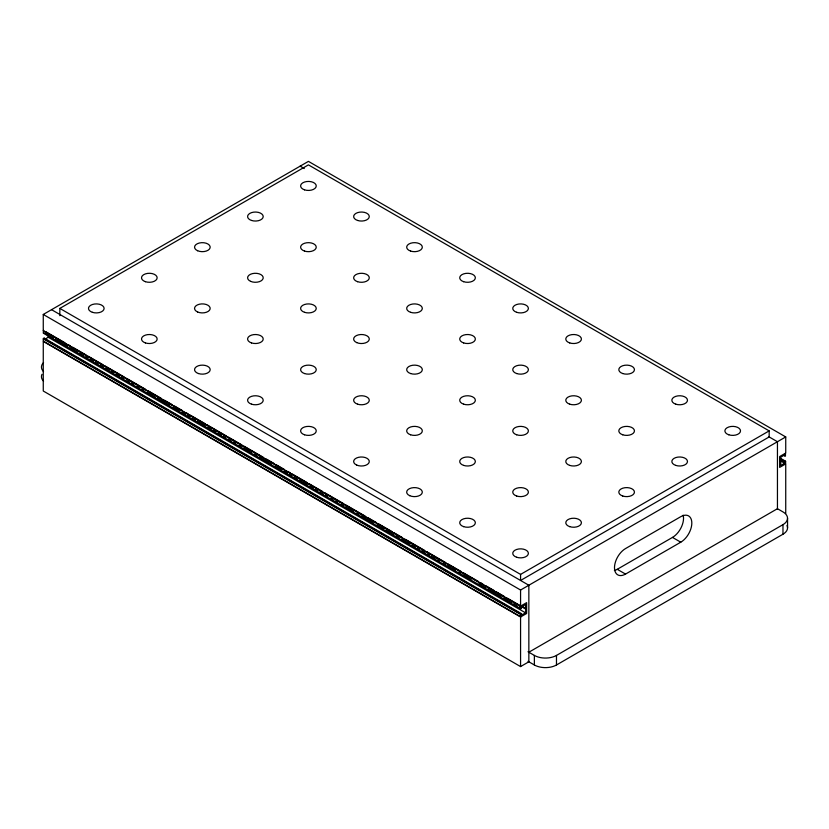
<?xml version="1.0" encoding="UTF-8"?>
<svg xmlns="http://www.w3.org/2000/svg" width="829" height="829" viewBox="0 0 829 829"><rect width="100%" height="100%" fill="white"/><g stroke="black" fill="none" stroke-linecap="round" stroke-linejoin="round"><path stroke-width="1.24" d="M525.534 608.372L525.534 604.548L521.669 606.776L520.84 608.849L43.263 333.123L43.543 330.419M520.84 616.828L43.263 341.102L43.263 338.864L44.092 338.066L521.669 613.802L521.669 615.077L525.534 612.838L525.814 608.538L522.177 606.434M520.571 608.693L520.84 605.978L507.4 598.217M520.571 616.672L520.571 614.434L521.4 613.636M785.457 453.204L785.457 456.074L784.628 456.24L784.628 454.966L780.763 457.193L780.763 465.483L784.628 463.256L785.457 461.183M785.457 464.053L785.737 461.338L780.13 458.105M51.553 309.683L528.85 585.253L528.85 661.801L520.571 666.578L43.263 391.008L43.263 341.413L520.571 616.983L526.643 613.481L526.643 602.631L520.571 606.144L43.263 330.574L43.263 314.46L308.429 161.375L785.737 436.935L785.737 453.048L779.654 456.561L779.654 467.401L785.737 463.898L785.737 513.483M59.833 308.409L308.429 164.878L769.167 430.883L769.167 436.935L520.571 580.466L520.571 574.404L59.833 308.409L59.833 315.673M43.543 333.289L44.092 332.968M525.534 612.838L48.237 337.268L44.372 339.507L44.372 338.232M520.571 574.404L769.167 430.883M43.263 314.46L520.571 590.03L785.737 436.935M614.382 570.518A15.627 9.026 -60 0 0 617.242 569.305L672.485 537.41A15.627 9.026 -60 0 0 683.158 515.182M625.532 574.082L680.775 542.197A15.627 9.026 -60 0 0 691.821 523.058A15.627 9.026 -60 0 0 680.775 516.674L625.532 548.57A15.627 9.026 -60 0 0 614.486 567.71A15.627 9.026 -60 0 0 625.532 574.082L617.242 569.305M528.85 652.226L777.447 508.705M528 651.739L534.373 655.418A15.627 9.026 0 0 0 556.477 655.418L782.97 524.653A15.627 9.026 0 0 0 782.97 511.897L777.664 508.83M528 661.304L534.373 664.982A15.627 9.026 0 0 0 556.477 664.982L782.97 534.218A15.627 9.026 0 0 0 787.022 525.503M300.15 166.152L304.284 168.546M768.483 436.551L777.447 441.722L777.447 509.338M780.421 458.914L784.908 461.504M780.151 459.39L784.628 461.981M780.151 460.665L784.628 463.256M672.485 537.41L680.775 542.197M45.782 331.704L64.828 342.709M68.185 344.646L70.434 345.942M72.672 347.237L86.112 354.999M88.361 356.294L102.92 364.698M105.169 365.993L124.215 376.988M126.454 378.283L145.5 389.278M147.738 390.573L161.189 398.334M164.546 400.272L172.391 404.801M174.629 406.096L182.473 410.624M185.831 412.562L188.079 413.858M190.318 415.153L204.887 423.567M207.126 424.862L226.172 435.857M228.41 437.152L241.861 444.914M244.099 446.209L263.145 457.204M266.503 459.142L274.347 463.67M276.585 464.965L284.43 469.494M287.798 471.432L290.036 472.727M292.274 474.022L306.844 482.426M309.082 483.721L322.522 491.483M324.771 492.778L343.817 503.773M346.056 505.068L365.102 516.063M368.47 518.011L376.304 522.539M378.552 523.835L391.993 531.596M394.231 532.881L402.075 537.41M405.443 539.358L424.489 550.352M426.728 551.648L445.774 562.642M448.012 563.938L461.463 571.699M463.701 572.994L478.271 581.398M480.509 582.694L482.747 583.989M486.115 585.927L493.949 590.455M496.198 591.751L504.032 596.279M521.058 606.424L525.534 609.014M43.263 330.895L520.571 606.465M45.212 333.61L53.056 338.139M55.294 339.434L67.626 346.553M69.864 347.848L77.708 352.377M79.947 353.662L83.304 355.61M85.553 356.905L87.791 358.19M90.029 359.485L93.387 361.423M95.636 362.719L97.874 364.014M100.112 365.309L103.48 367.247M105.718 368.542L109.076 370.48M111.314 371.775L113.563 373.071M115.801 374.366L119.158 376.304M121.407 377.599L123.645 378.894M127.003 380.832L129.241 382.128M131.49 383.423L133.728 384.718M137.086 386.656L139.334 387.951M141.572 389.247L143.811 390.542M147.168 392.48L155.013 397.008M157.261 398.303L169.582 405.412M172.94 407.36L179.665 411.236M181.903 412.531L185.271 414.469M187.509 415.764L189.748 417.06M191.986 418.355L195.354 420.293M197.592 421.588L205.437 426.116M207.675 427.412L211.032 429.349M213.281 430.645L215.519 431.94M217.758 433.235L221.125 435.173M223.364 436.468L225.602 437.764M228.959 439.702L231.208 440.997M233.446 442.292L235.685 443.577M239.053 445.525L241.291 446.821M243.529 448.106L251.374 452.634M254.731 454.582L256.98 455.867M259.218 457.162L271.539 464.281M274.896 466.219L281.622 470.105M283.86 471.4L287.228 473.338M289.466 474.634L291.704 475.929M293.953 477.214L297.31 479.162M299.549 480.457L307.393 484.986M309.631 486.271L312.999 488.219M315.238 489.514L317.476 490.799M319.714 492.094L323.082 494.043M325.32 495.327L327.559 496.623M330.926 498.561L333.165 499.856M335.403 501.151L337.641 502.447M341.009 504.384L343.247 505.68M345.486 506.975L353.33 511.503M356.698 513.441L358.936 514.736M361.175 516.032L373.496 523.151M376.863 525.089L383.578 528.964M385.827 530.259L393.671 534.788M395.91 536.083L399.267 538.021M401.505 539.316L409.35 543.845M411.598 545.14L414.956 547.078M417.194 548.373L419.433 549.668M421.681 550.964L425.039 552.902M427.277 554.197L429.526 555.492M431.764 556.787L435.121 558.725M437.36 560.021L439.608 561.316M442.966 563.254L445.204 564.549M447.453 565.844L455.287 570.373M458.655 572.311L460.893 573.606M463.131 574.901L470.976 579.43M478.82 583.958L485.545 587.834M487.784 589.129L501.224 596.89M503.472 598.186L511.317 602.714M513.555 604.009L516.913 605.947M519.151 607.242L521.4 608.538M43.543 338.387L520.84 613.957M43.263 338.864L520.571 614.434M787.55 518.27L787.55 527.845M782.97 524.653L782.97 534.218M556.477 655.418L556.477 664.982M534.373 655.418L534.373 664.982M520.571 590.03L520.571 606.144M520.571 616.983L520.571 666.578M48.237 334.719L48.237 337.268M43.543 381.174A15.627 9.026 0 0 1 41.978 374.325M43.543 371.599A15.627 9.026 0 0 1 43.543 362.584M569.699 404.169A7.813 4.508 0 0 0 581.409 400.262A7.813 4.508 0 0 0 569.699 396.355A7.813 4.508 0 0 0 569.699 404.169M516.664 434.79A7.813 4.508 0 0 0 528.384 430.883A7.813 4.508 0 0 0 516.664 426.976A7.813 4.508 0 0 0 516.664 434.79M569.699 465.401A7.813 4.508 0 0 0 581.409 461.494A7.813 4.508 0 0 0 569.699 457.587A7.813 4.508 0 0 0 569.699 465.401M356.708 465.079A7.813 4.508 0 0 0 369.216 462.085A7.813 4.508 0 0 0 358.48 457.328A7.813 4.508 0 0 0 356.708 465.079M410.593 434.79A7.813 4.508 0 0 0 422.313 430.883A7.813 4.508 0 0 0 410.593 426.976A7.813 4.508 0 0 0 410.593 434.79M463.629 404.169A7.813 4.508 0 0 0 475.349 400.262A7.813 4.508 0 0 0 463.629 396.355A7.813 4.508 0 0 0 463.629 404.169M463.629 342.926A7.813 4.508 0 0 0 475.349 339.02A7.813 4.508 0 0 0 463.629 335.113A7.813 4.508 0 0 0 463.629 342.926M516.664 373.547A7.813 4.508 0 0 0 528.384 369.641A7.813 4.508 0 0 0 516.664 365.734A7.813 4.508 0 0 0 516.664 373.547M463.629 526.643A7.813 4.508 0 0 0 475.349 522.736A7.813 4.508 0 0 0 463.629 518.83A7.813 4.508 0 0 0 463.629 526.643M409.744 495.701A7.813 4.508 0 0 0 422.241 492.706A7.813 4.508 0 0 0 411.505 487.949A7.813 4.508 0 0 0 409.744 495.701M675.759 465.401A7.813 4.508 0 0 0 687.479 461.494A7.813 4.508 0 0 0 675.759 457.587A7.813 4.508 0 0 0 675.759 465.401M569.699 526.643A7.813 4.508 0 0 0 581.409 522.736A7.813 4.508 0 0 0 569.699 518.83A7.813 4.508 0 0 0 569.699 526.643M463.629 465.401A7.813 4.508 0 0 0 475.349 461.494A7.813 4.508 0 0 0 463.629 457.587A7.813 4.508 0 0 0 463.629 465.401M251.498 342.926A7.813 4.508 0 0 0 263.207 339.02A7.813 4.508 0 0 0 251.498 335.113A7.813 4.508 0 0 0 251.498 342.926M251.498 404.169A7.813 4.508 0 0 0 263.207 400.262A7.813 4.508 0 0 0 251.498 396.355A7.813 4.508 0 0 0 251.498 404.169M145.427 342.926A7.813 4.508 0 0 0 157.147 339.02A7.813 4.508 0 0 0 145.427 335.113A7.813 4.508 0 0 0 145.427 342.926M304.523 373.547A7.813 4.508 0 0 0 316.243 369.641A7.813 4.508 0 0 0 304.523 365.734A7.813 4.508 0 0 0 304.523 373.547M357.558 404.169A7.813 4.508 0 0 0 369.278 400.262A7.813 4.508 0 0 0 357.558 396.355A7.813 4.508 0 0 0 357.558 404.169M357.558 281.694A7.813 4.508 0 0 0 369.278 277.788A7.813 4.508 0 0 0 357.558 273.881A7.813 4.508 0 0 0 357.558 281.694M410.593 373.547A7.813 4.508 0 0 0 422.313 369.641A7.813 4.508 0 0 0 410.593 365.734A7.813 4.508 0 0 0 410.593 373.547M622.724 434.79A7.813 4.508 0 0 0 634.444 430.883A7.813 4.508 0 0 0 622.724 426.976A7.813 4.508 0 0 0 622.724 434.79M410.593 312.315A7.813 4.508 0 0 0 422.313 308.409A7.813 4.508 0 0 0 410.593 304.502A7.813 4.508 0 0 0 410.593 312.315M304.523 189.841A7.813 4.508 0 0 0 316.243 185.934A7.813 4.508 0 0 0 304.523 182.028A7.813 4.508 0 0 0 304.523 189.841M569.699 342.926A7.813 4.508 0 0 0 581.409 339.02A7.813 4.508 0 0 0 569.699 335.113A7.813 4.508 0 0 0 569.699 342.926M675.759 404.169A7.813 4.508 0 0 0 687.479 400.262A7.813 4.508 0 0 0 675.759 396.355A7.813 4.508 0 0 0 675.759 404.169M304.523 434.79A7.813 4.508 0 0 0 316.243 430.883A7.813 4.508 0 0 0 304.523 426.976A7.813 4.508 0 0 0 304.523 434.79M356.708 342.605A7.813 4.508 0 0 0 369.216 339.61A7.813 4.508 0 0 0 358.48 334.854A7.813 4.508 0 0 0 356.708 342.605M197.613 311.984A7.813 4.508 0 0 0 210.11 308.989A7.813 4.508 0 0 0 199.374 304.233A7.813 4.508 0 0 0 197.613 311.984M145.427 281.694A7.813 4.508 0 0 0 157.147 277.788A7.813 4.508 0 0 0 145.427 273.881A7.813 4.508 0 0 0 145.427 281.694M250.648 281.363A7.813 4.508 0 0 0 263.145 278.378A7.813 4.508 0 0 0 252.41 273.622A7.813 4.508 0 0 0 250.648 281.363M92.392 312.315A7.813 4.508 0 0 0 104.112 308.409A7.813 4.508 0 0 0 92.392 304.502A7.813 4.508 0 0 0 92.392 312.315M251.498 220.452A7.813 4.508 0 0 0 263.207 216.545A7.813 4.508 0 0 0 251.498 212.638A7.813 4.508 0 0 0 251.498 220.452M304.523 251.073A7.813 4.508 0 0 0 316.243 247.166A7.813 4.508 0 0 0 304.523 243.26A7.813 4.508 0 0 0 304.523 251.073M304.523 312.315A7.813 4.508 0 0 0 316.243 308.409A7.813 4.508 0 0 0 304.523 304.502A7.813 4.508 0 0 0 304.523 312.315M197.613 250.741A7.813 4.508 0 0 0 210.11 247.757A7.813 4.508 0 0 0 199.374 243.001A7.813 4.508 0 0 0 197.613 250.741M198.463 373.547A7.813 4.508 0 0 0 210.183 369.641A7.813 4.508 0 0 0 198.463 365.734A7.813 4.508 0 0 0 198.463 373.547M622.724 373.547A7.813 4.508 0 0 0 634.444 369.641A7.813 4.508 0 0 0 622.724 365.734A7.813 4.508 0 0 0 622.724 373.547M516.664 496.022A7.813 4.508 0 0 0 528.384 492.115A7.813 4.508 0 0 0 516.664 488.208A7.813 4.508 0 0 0 516.664 496.022M516.664 557.264A7.813 4.508 0 0 0 528.384 553.357A7.813 4.508 0 0 0 516.664 549.451A7.813 4.508 0 0 0 516.664 557.264M410.593 251.073A7.813 4.508 0 0 0 422.313 247.166A7.813 4.508 0 0 0 410.593 243.26A7.813 4.508 0 0 0 410.593 251.073M463.629 281.694A7.813 4.508 0 0 0 475.349 277.788A7.813 4.508 0 0 0 463.629 273.881A7.813 4.508 0 0 0 463.629 281.694M516.664 312.315A7.813 4.508 0 0 0 528.384 308.409A7.813 4.508 0 0 0 516.664 304.502A7.813 4.508 0 0 0 516.664 312.315M357.558 220.452A7.813 4.508 0 0 0 369.278 216.545A7.813 4.508 0 0 0 357.558 212.638A7.813 4.508 0 0 0 357.558 220.452M728.795 434.79A7.813 4.508 0 0 0 740.515 430.883A7.813 4.508 0 0 0 728.795 426.976A7.813 4.508 0 0 0 728.795 434.79M622.724 496.022A7.813 4.508 0 0 0 634.444 492.115A7.813 4.508 0 0 0 622.724 488.208A7.813 4.508 0 0 0 622.724 496.022"/></g></svg>
